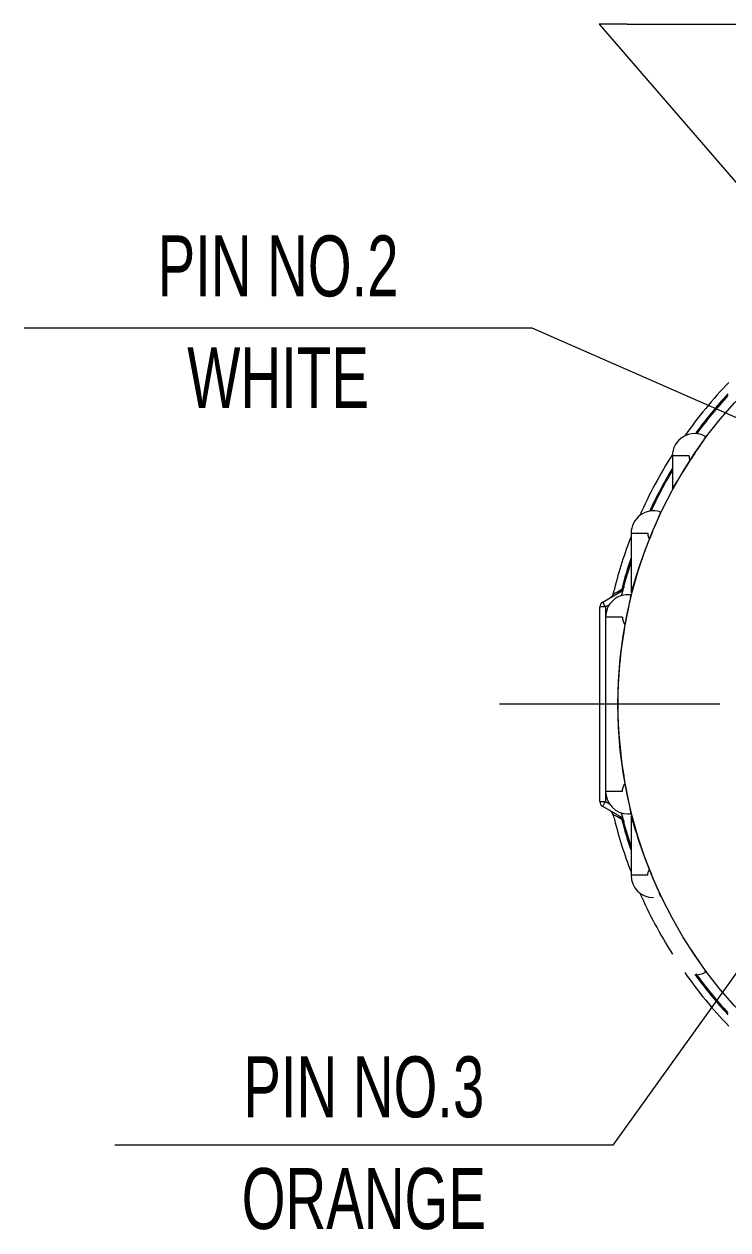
# Model space of a CAD drawing. Header units: millimetres. Extents: x 7 to 587, y 2 to 418.
# Drawn here: x 474.96 to 500.17, y 301.32 to 344.49 of the extents above; entities that cross this region are included whole.
import ezdxf
from ezdxf.enums import TextEntityAlignment as Align

# ---------------------------------------------------------------- set-up
doc = ezdxf.new("R2010")
doc.units = ezdxf.units.MM
doc.layers.add('GR01_01', color=7, linetype='Continuous')
doc.layers.add('表題、部品表', color=7, linetype='Continuous')
doc.styles.add('HG丸ｺﾞｼｯｸM-PRO', font='')
doc.styles.get('HG丸ｺﾞｼｯｸM-PRO').set_extended_font_data('HG丸ｺﾞｼｯｸM-PRO')

msp = doc.modelspace()

# ---------------------------------------------------------------- linework, layer by layer
at = {"layer": 'GR01_01', "color": 3, "linetype": 'Continuous', "lineweight": 13}
for p, q in [((498.18, 329.029), (498.18, 327.824)), ((496.701, 326.263), (496.701, 324.141)), ((495.685, 323.798), (496.398, 324.209)), ((495.585, 316.655), (495.585, 323.624)), ((495.925, 323.705), (495.785, 323.624)), ((495.785, 323.624), (495.785, 316.655)), ((495.791, 323.261), (495.791, 317.018)), ((499.885, 320.14), (491.985, 320.14)), ((496.398, 316.071), (495.685, 316.482)), ((495.785, 316.655), (495.925, 316.575)), ((496.701, 316.139), (496.701, 314.017))]:
    msp.add_line(p, q, dxfattribs=at)
for points in [[(499.364, 329.731), (499.367, 329.73), (499.369, 329.728), (499.366, 329.719), (499.363, 329.711), (499.348, 329.681), (499.323, 329.639), (499.29, 329.585), (499.249, 329.522), (499.202, 329.451), (499.15, 329.374), (499.094, 329.293), (499.037, 329.209), (498.986, 329.135), (498.935, 329.06), (498.873, 328.965), (498.811, 328.87)], [(498.78, 329.029), (498.355, 329.029), (498.18, 329.029)], [(498.78, 329.029), (498.78, 329.024), (498.78, 329.019), (498.78, 329.014), (498.78, 329.009), (498.781, 329.004), (498.781, 328.998), (498.781, 328.993), (498.782, 328.991), (498.782, 328.988), (498.783, 328.978), (498.784, 328.968), (498.786, 328.958), (498.788, 328.948), (498.793, 328.928), (498.798, 328.908), (498.811, 328.87)], [(498.811, 328.87), (498.698, 328.694), (498.588, 328.518), (498.483, 328.35), (498.383, 328.188), (498.328, 328.098), (498.277, 328.016), (498.246, 327.967), (498.219, 327.925), (498.202, 327.901), (498.19, 327.885), (498.182, 327.877), (498.18, 327.88), (498.18, 327.881), (498.18, 327.883), (498.181, 327.885), (498.181, 327.887)], [(497.741, 327.026), (497.744, 327.025), (497.747, 327.024), (497.746, 327.015), (497.744, 327.006), (497.735, 326.974), (497.719, 326.927), (497.697, 326.869), (497.669, 326.799), (497.637, 326.72), (497.601, 326.634), (497.562, 326.543), (497.523, 326.451), (497.487, 326.368), (497.452, 326.284), (497.404, 326.167), (497.357, 326.05)], [(496.701, 326.263), (496.789, 326.263), (497.089, 326.263), (497.301, 326.263)], [(496.703, 324.156), (496.701, 324.145), (496.701, 324.138), (496.702, 324.137), (496.702, 324.136), (496.704, 324.138), (496.705, 324.139), (496.708, 324.146), (496.71, 324.151), (496.712, 324.156), (496.721, 324.18), (496.73, 324.21), (496.758, 324.298), (496.787, 324.396), (496.898, 324.752), (497.019, 325.122), (497.182, 325.586), (497.357, 326.05)], [(497.301, 326.263), (497.302, 326.249), (497.302, 326.242), (497.302, 326.235), (497.302, 326.233), (497.302, 326.232), (497.303, 326.228), (497.303, 326.225), (497.303, 326.221), (497.304, 326.214), (497.305, 326.211), (497.305, 326.207), (497.307, 326.194), (497.31, 326.18), (497.316, 326.153), (497.324, 326.126), (497.329, 326.113), (497.334, 326.1), (497.34, 326.087), (497.345, 326.075), (497.357, 326.05)], [(496.104, 324.27), (496.091, 324.221), (496.078, 324.172), (496.072, 324.149), (496.068, 324.137), (496.065, 324.125), (496.059, 324.103), (496.056, 324.093), (496.053, 324.082)], [(496.053, 324.082), (496.21, 324.171), (496.368, 324.262)], [(496.368, 324.262), (496.334, 324.191), (496.275, 324.138)], [(496.368, 324.262), (496.371, 324.264), (496.378, 324.269), (496.382, 324.272), (496.394, 324.281), (496.407, 324.292), (496.416, 324.298), (496.433, 324.312), (496.454, 324.328), (496.466, 324.338)], [(495.785, 323.624), (495.75, 323.686), (495.7, 323.772), (495.685, 323.798)], [(496.053, 324.082), (496.045, 324.06), (496.04, 324.049), (496.035, 324.039), (496.023, 324.02), (496.01, 324.002), (495.995, 323.986), (495.979, 323.972), (495.971, 323.965), (495.967, 323.962), (495.962, 323.959), (495.953, 323.953), (495.944, 323.947)], [(496.677, 324.057), (496.68, 324.056), (496.683, 324.056), (496.684, 324.041), (496.684, 324.036), (496.684, 324.032), (496.684, 324.029), (496.683, 324.022), (496.683, 324.017), (496.683, 324.013), (496.68, 323.995), (496.677, 323.973), (496.676, 323.961), (496.673, 323.948), (496.672, 323.941), (496.671, 323.934), (496.67, 323.927), (496.669, 323.92), (496.666, 323.905), (496.664, 323.89), (496.658, 323.857), (496.651, 323.822), (496.644, 323.785), (496.636, 323.746), (496.632, 323.726), (496.626, 323.695), (496.622, 323.674), (496.617, 323.653), (496.613, 323.631), (496.606, 323.598), (496.602, 323.576), (496.592, 323.532), (496.583, 323.487), (496.578, 323.464), (496.569, 323.419), (496.564, 323.396), (496.554, 323.351), (496.549, 323.329), (496.547, 323.318), (496.545, 323.307), (496.542, 323.295), (496.54, 323.284), (496.538, 323.273), (496.536, 323.261), (496.533, 323.25), (496.531, 323.238), (496.529, 323.227), (496.527, 323.215), (496.523, 323.192), (496.521, 323.181), (496.518, 323.17), (496.51, 323.124), (496.501, 323.078), (496.493, 323.032), (496.484, 322.987)], [(495.785, 323.624), (495.643, 323.624), (495.585, 323.624)], [(496.391, 323.261), (496.179, 323.261), (495.879, 323.261), (495.791, 323.261)], [(496.484, 322.987), (496.425, 322.633), (496.373, 322.279), (496.35, 322.101), (496.329, 321.923), (496.31, 321.745), (496.293, 321.567), (496.265, 321.211), (496.245, 320.854), (496.233, 320.497), (496.229, 320.139), (496.233, 319.781), (496.245, 319.423), (496.265, 319.066), (496.294, 318.709), (496.33, 318.354), (496.374, 318), (496.425, 317.646), (496.484, 317.293)], [(496.391, 323.261), (496.391, 323.252), (496.391, 323.248), (496.391, 323.241), (496.391, 323.238), (496.392, 323.234), (496.392, 323.229), (496.392, 323.227), (496.392, 323.224), (496.393, 323.215), (496.394, 323.206), (496.396, 323.197), (496.397, 323.188), (496.401, 323.17), (496.405, 323.152), (496.417, 323.117), (496.423, 323.1), (496.43, 323.083), (496.438, 323.066), (496.446, 323.049), (496.464, 323.017), (496.484, 322.987)], [(496.391, 317.018), (496.179, 317.018), (495.879, 317.018), (495.791, 317.018)], [(496.391, 317.018), (496.391, 317.028), (496.391, 317.032), (496.391, 317.039), (496.391, 317.041), (496.392, 317.046), (496.392, 317.051), (496.392, 317.053), (496.392, 317.055), (496.393, 317.064), (496.394, 317.074), (496.396, 317.083), (496.397, 317.092), (496.405, 317.128), (496.417, 317.163), (496.43, 317.197), (496.446, 317.23), (496.464, 317.262), (496.484, 317.293)], [(496.484, 317.293), (496.494, 317.239), (496.504, 317.186), (496.521, 317.097), (496.538, 317.008), (496.574, 316.832), (496.611, 316.659), (496.63, 316.566), (496.647, 316.48), (496.661, 316.403), (496.673, 316.337), (496.68, 316.285), (496.684, 316.248), (496.684, 316.237), (496.683, 316.226), (496.677, 316.223)], [(495.585, 316.655), (495.614, 316.655), (495.714, 316.655), (495.785, 316.655)], [(495.685, 316.482), (495.7, 316.507), (495.75, 316.594), (495.785, 316.655)], [(496.053, 316.198), (496.045, 316.22), (496.04, 316.23), (496.035, 316.241), (496.029, 316.25), (496.023, 316.26), (496.016, 316.269), (496.01, 316.277), (495.995, 316.293), (495.979, 316.308), (495.971, 316.315), (495.967, 316.318), (495.962, 316.321), (495.958, 316.324), (495.953, 316.327), (495.944, 316.332)], [(496.368, 316.018), (496.21, 316.108), (496.053, 316.198)], [(496.053, 316.198), (496.065, 316.154), (496.078, 316.108), (496.091, 316.059), (496.104, 316.009)], [(496.275, 316.141), (496.334, 316.089), (496.368, 316.018)], [(497.357, 314.23), (497.183, 314.69), (497.021, 315.151), (496.961, 315.332), (496.903, 315.512), (496.866, 315.629), (496.83, 315.745), (496.799, 315.846), (496.769, 315.945), (496.748, 316.012), (496.729, 316.073), (496.725, 316.084), (496.722, 316.096), (496.715, 316.116), (496.709, 316.132), (496.704, 316.142), (496.703, 316.143), (496.702, 316.144), (496.702, 316.143), (496.701, 316.141), (496.701, 316.134), (496.702, 316.129), (496.703, 316.123)], [(496.472, 315.938), (496.442, 315.961), (496.437, 315.965), (496.432, 315.968), (496.428, 315.972), (496.424, 315.975), (496.419, 315.978), (496.415, 315.982), (496.411, 315.985), (496.407, 315.988), (496.393, 315.999), (496.388, 316.003), (496.382, 316.007), (496.374, 316.014), (496.371, 316.016), (496.368, 316.018)], [(497.301, 314.017), (496.877, 314.017), (496.701, 314.017)], [(497.301, 314.017), (497.302, 314.031), (497.302, 314.038), (497.302, 314.045), (497.302, 314.046), (497.302, 314.048), (497.303, 314.052), (497.303, 314.055), (497.303, 314.059), (497.304, 314.066), (497.305, 314.069), (497.305, 314.072), (497.307, 314.086), (497.31, 314.1), (497.316, 314.127), (497.324, 314.153), (497.329, 314.166), (497.334, 314.179), (497.34, 314.192), (497.345, 314.205), (497.357, 314.23)], [(497.357, 314.23), (497.364, 314.213), (497.377, 314.18), (497.384, 314.164), (497.417, 314.08), (497.451, 313.996), (497.522, 313.83), (497.591, 313.668), (497.628, 313.58), (497.661, 313.499), (497.691, 313.426), (497.714, 313.365), (497.732, 313.315), (497.743, 313.279), (497.745, 313.268), (497.747, 313.257), (497.741, 313.253)], [(498.811, 311.41), (498.817, 311.4), (498.83, 311.381), (498.836, 311.371), (498.885, 311.296), (498.935, 311.22), (499.036, 311.071), (499.136, 310.926), (499.189, 310.847), (499.238, 310.774), (499.281, 310.708), (499.316, 310.652), (499.343, 310.607), (499.361, 310.574), (499.365, 310.564), (499.369, 310.553), (499.367, 310.551), (499.364, 310.548)]]:
    msp.add_lwpolyline(points, dxfattribs=at)
msp.add_circle((512.285, 320.14), 16.054, dxfattribs=at)
for centre, radius, start, end in [((512.285, 320.14), 16.7, 136.3695, 144.8805), ((512.285, 320.14), 16.442, 137.4638, 143.7547), ((512.285, 320.14), 16.4, 137.6244, 143.7757), ((498.981, 329.029), 0.802, 61.2442, 180), ((512.285, 320.14), 16.7, 147.6195, 156.1305), ((512.285, 320.14), 16.442, 149.0785, 155.1359), ((512.285, 320.14), 16.4, 149.3246, 155.0426), ((497.503, 326.263), 0.802, 72.55, 180), ((512.285, 320.14), 16.7, 158.9324, 165.6801), ((512.285, 320.14), 16.4, 161.8467, 166.2926), ((512.285, 320.14), 16.442, 161.408, 165.4816), ((495.785, 323.624), 0.2, 120, 180), ((496.592, 323.261), 0.802, 83.7446, 180), ((496.592, 317.018), 0.802, 180, 270), ((495.785, 316.655), 0.2, 180, 240), ((512.285, 320.14), 16.4, 193.7074, 198.1533), ((496.592, 317.018), 0.802, 270, 276.2611), ((512.285, 320.14), 16.7, 194.3199, 201.0676), ((512.285, 320.14), 16.442, 194.5184, 198.592), ((497.503, 314.017), 0.802, 180, 270), ((512.285, 320.14), 16.7, 203.8695, 212.3805), ((512.285, 320.14), 16.7, 215.1195, 223.6305), ((498.981, 311.251), 0.802, 270, 298.7637), ((512.285, 320.14), 16.442, 216.059, 222.5362), ((512.285, 320.14), 16.4, 216.0557, 222.3756)]:
    msp.add_arc(centre, radius, start, end, dxfattribs=at)
at = {"layer": '表題、部品表', "color": 3, "linetype": 'Continuous', "lineweight": 13}
for p, q in [((496.559, 344.493), (495.559, 344.493)), ((495.559, 344.493), (512.285, 325.14)), ((496.559, 344.493), (528.689, 344.493)), ((493.157, 333.602), (474.963, 333.602)), ((512.285, 325.233), (493.157, 333.602)), ((507.355, 320.14), (496.05, 304.348)), ((496.05, 304.348), (478.21, 304.348))]:
    msp.add_line(p, q, dxfattribs=at)

# ---------------------------------------------------------------- texts
at = {"layer": '表題、部品表', "color": 3, "linetype": 'Continuous', "lineweight": 13, "style": 'HG丸ｺﾞｼｯｸM-PRO'}
for s, width, p in [('PIN NO.2', 0.691294, (484.06, 334.089)), ('WHITE', 0.692582, (484.06, 330.089)), ('PIN NO.3', 0.691294, (487.13, 304.696)), ('ORANGE', 0.691738, (487.13, 300.696))]:
    msp.add_text(s, height=2.1818, dxfattribs=dict(at, width=width)).set_placement(p, align=Align.BOTTOM_CENTER)

doc.saveas('drawing.dxf')
